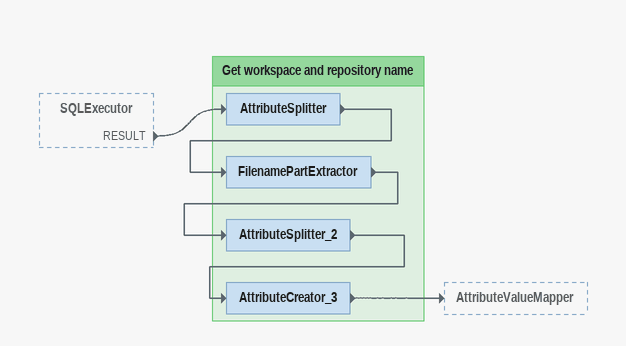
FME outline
SQLExecutor [outside]
    RESULT -> AttributeSplitter

Bookmark: Get workspace and repository name
AttributeSplitter
    -> FilenamePartExtractor
FilenamePartExtractor
    -> AttributeSplitter_2
AttributeSplitter_2
    -> AttributeCreator_3
AttributeCreator_3
    -> AttributeValueMapper
